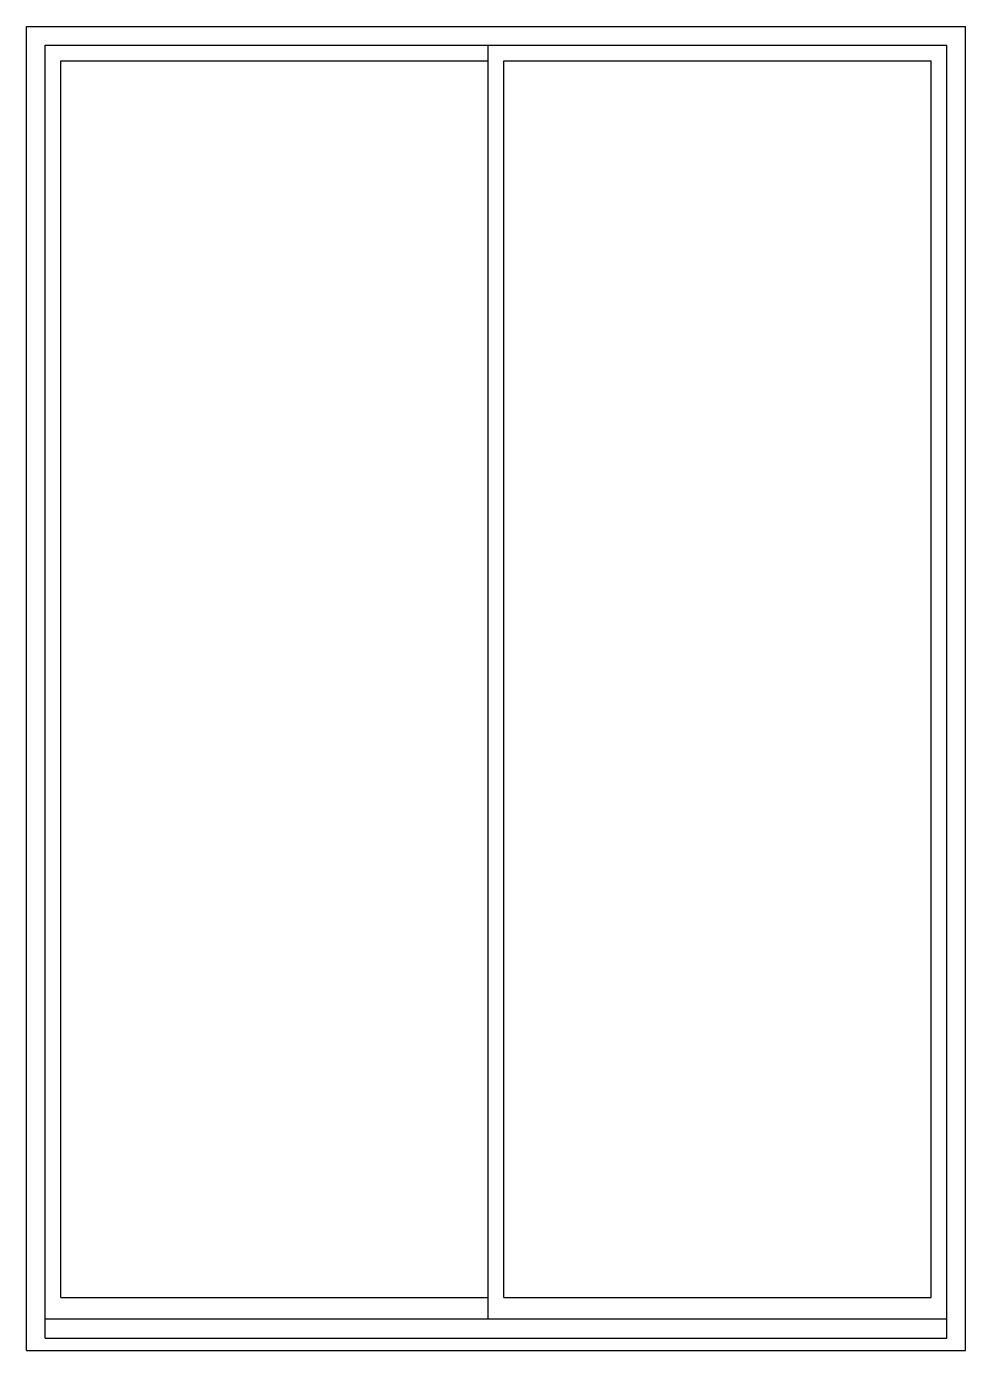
# Model space of a CAD drawing. Units: millimetres at full size, sheet at 1:100. Extents: x -6402 to -4632, y -3550 to -1055.
import ezdxf

# ---------------------------------------------------------------- set-up
doc = ezdxf.new("R2010")
doc.units = ezdxf.units.MM
doc.header["$LTSCALE"] = 100
doc.layers.add('0-0', color=7, linetype='Continuous')

msp = doc.modelspace()

# ---------------------------------------------------------------- linework, layer by layer
at = {"layer": '0-0'}
for p, q in [((-6402.3, -3549.8), (-6402.3, -1054.8)), ((-6402.3, -1054.8), (-4632.3, -1054.8)), ((-4632.3, -3549.8), (-4632.3, -1054.8)), ((-6367.3, -3526.8), (-6367.3, -1089.8)), ((-6367.3, -1089.8), (-4667.3, -1089.8)), ((-5532.3, -3489.8), (-5532.3, -1089.8)), ((-4667.3, -3526.8), (-4667.3, -1089.8)), ((-4697.3, -3449.8), (-4697.3, -1119.8)), ((-6337.3, -3449.8), (-5532.3, -3449.8)), ((-5502.3, -3449.8), (-4697.3, -3449.8)), ((-6367.3, -3489.8), (-4667.3, -3489.8)), ((-6367.3, -3526.8), (-4667.3, -3526.8)), ((-6402.3, -3549.8), (-4632.3, -3549.8))]:
    msp.add_line(p, q, dxfattribs=at)
for points in [[(-6337.3, -3449.8), (-6337.3, -1119.8), (-5532.3, -1119.8)], [(-5502.3, -3449.8), (-5502.3, -1119.8), (-4697.3, -1119.8)]]:
    msp.add_lwpolyline(points, dxfattribs=at)

doc.saveas('drawing.dxf')
